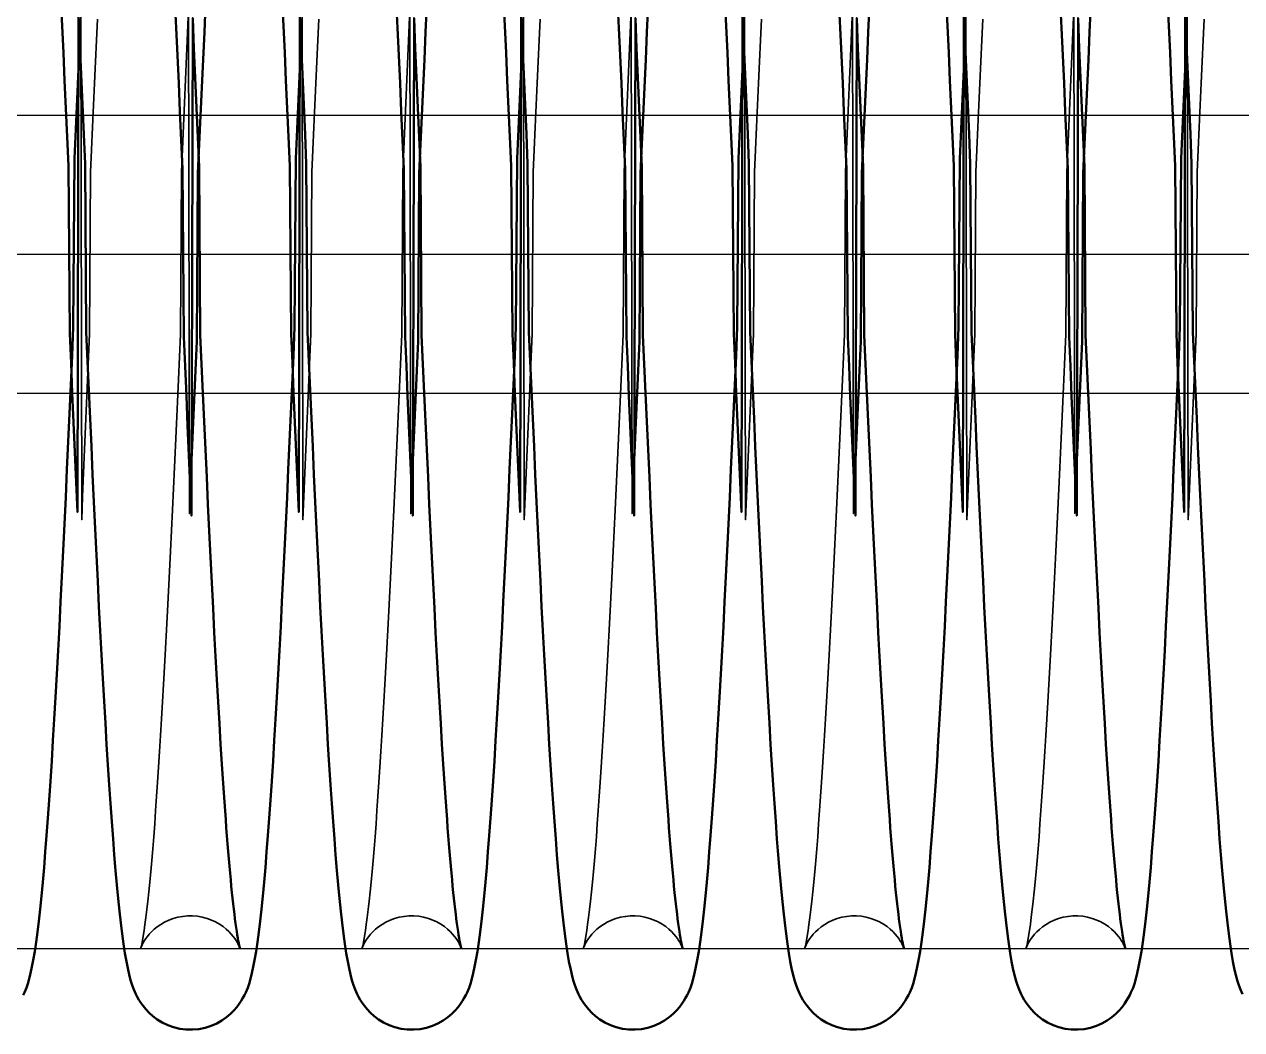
# Model space of a CAD drawing. Header units: millimetres. Extents: x 0 to 190005487, y 0 to 455456909.
# Drawn here: x 92589.44 to 92633.29, y 21488.31 to 21524.51 of the extents above; entities that cross this region are included whole.
import ezdxf

# ---------------------------------------------------------------- set-up
doc = ezdxf.new("R2010")
doc.units = ezdxf.units.MM
doc.header["$LTSCALE"] = 400
doc.header["$MEASUREMENT"] = 0
doc.linetypes.add('ACAD_ISO04W100', pattern=[30, 24, -3, 0, -3])
doc.linetypes.add('CEN', pattern=[35, 30, -2, 1, -2])
doc.layers.get('0').update_dxf_attribs({"linetype": 'CONTINUOUS'})
doc.layers.add('cen', color=1, linetype='ACAD_ISO04W100')
doc.layers.add('가려진 것(ISO)', color=7, linetype='CONTINUOUS', lineweight=35)
doc.layers.add('가시적인 것(ISO)', color=7, linetype='CONTINUOUS', lineweight=50)

# ---------------------------------------------------------------- blocks, each defined once
blk = doc.blocks.new('토션스프링 3')
at = {"layer": '가려진 것(ISO)', "flags": 128}
for points in [[(21461862.823, -50952889.177), (21461862.751, -50952890.697), (21461862.68, -50952892.235), (21461862.609, -50952893.791), (21461862.537, -50952895.368), (21461862.466, -50952896.964), (21461862.394, -50952898.577), (21461862.322, -50952900.205), (21461862.251, -50952911.846), (21461862.179, -50952913.499), (21461862.107, -50952915.16), (21461862.036, -50952916.829), (21461861.964, -50952918.503), (21461861.893, -50952920.18), (21461861.821, -50952921.859), (21461861.75, -50952923.543), (21461861.679, -50952925.233), (21461861.607, -50952888.925), (21461861.535, -50952890.618)], [(21461878.769, -50952889.177), (21461878.698, -50952890.697), (21461878.627, -50952892.234), (21461878.555, -50952893.791), (21461878.484, -50952895.368), (21461878.412, -50952896.964), (21461878.341, -50952898.577), (21461878.269, -50952900.205), (21461878.197, -50952911.846), (21461878.126, -50952913.499), (21461878.054, -50952915.16), (21461877.982, -50952916.829), (21461877.911, -50952918.502), (21461877.84, -50952920.18), (21461877.768, -50952921.859), (21461877.697, -50952923.543), (21461877.625, -50952925.233), (21461877.554, -50952888.925), (21461877.482, -50952890.618)], [(21461894.716, -50952889.177), (21461894.645, -50952890.697), (21461894.574, -50952892.234), (21461894.502, -50952893.791), (21461894.431, -50952895.368), (21461894.359, -50952896.964), (21461894.288, -50952898.577), (21461894.216, -50952900.205), (21461894.144, -50952911.846), (21461894.073, -50952913.499), (21461894.001, -50952915.16), (21461893.929, -50952916.829), (21461893.858, -50952918.502), (21461893.786, -50952920.179), (21461893.715, -50952921.859), (21461893.644, -50952923.543), (21461893.572, -50952925.233), (21461893.501, -50952888.925), (21461893.429, -50952890.618)], [(21461910.663, -50952889.177), (21461910.592, -50952890.697), (21461910.52, -50952892.234), (21461910.449, -50952893.791), (21461910.378, -50952895.368), (21461910.306, -50952896.964), (21461910.235, -50952898.577), (21461910.163, -50952900.205), (21461910.091, -50952911.846), (21461910.019, -50952913.499), (21461909.948, -50952915.16), (21461909.876, -50952916.829), (21461909.805, -50952918.502), (21461909.733, -50952920.179), (21461909.662, -50952921.858), (21461909.591, -50952923.543), (21461909.519, -50952925.233), (21461909.447, -50952888.925), (21461909.376, -50952890.618)], [(21461926.61, -50952889.177), (21461926.539, -50952890.697), (21461926.467, -50952892.234), (21461926.396, -50952893.791), (21461926.325, -50952895.368), (21461926.253, -50952896.964), (21461926.181, -50952898.577), (21461926.11, -50952900.205), (21461926.038, -50952911.847), (21461925.966, -50952913.499), (21461925.895, -50952915.16), (21461925.823, -50952916.829), (21461925.752, -50952918.502), (21461925.68, -50952920.179), (21461925.609, -50952921.858), (21461925.537, -50952923.543), (21461925.466, -50952925.233), (21461925.394, -50952888.925), (21461925.323, -50952890.618)], [(21461942.557, -50952889.177), (21461942.485, -50952890.697), (21461942.414, -50952892.234), (21461942.343, -50952893.79), (21461942.271, -50952895.368), (21461942.2, -50952896.964), (21461942.128, -50952898.577), (21461942.057, -50952900.205), (21461941.985, -50952911.847), (21461941.913, -50952913.499), (21461941.841, -50952915.16), (21461941.77, -50952916.828), (21461941.698, -50952918.502), (21461941.627, -50952920.179), (21461941.556, -50952921.858), (21461941.484, -50952923.543), (21461941.413, -50952925.233), (21461941.341, -50952888.925), (21461941.27, -50952890.618)], [(21461873.077, -50952956.08), (21461873.072, -50952956.062), (21461873.051, -50952956.006), (21461873.007, -50952955.903), (21461872.929, -50952955.744), (21461872.872, -50952955.64), (21461872.799, -50952955.52), (21461872.707, -50952955.383), (21461872.593, -50952955.231), (21461872.453, -50952955.064), (21461872.286, -50952954.888), (21461872.09, -50952954.707), (21461871.866, -50952954.528), (21461871.612, -50952954.356), (21461871.332, -50952954.197), (21461871.03, -50952954.057), (21461870.709, -50952953.939), (21461870.372, -50952953.85), (21461870.024, -50952953.789), (21461869.668, -50952953.758), (21461869.312, -50952953.76), (21461868.959, -50952953.793), (21461868.612, -50952953.858), (21461868.276, -50952953.951), (21461867.956, -50952954.069), (21461867.657, -50952954.212), (21461867.38, -50952954.372), (21461867.128, -50952954.546), (21461866.906, -50952954.725), (21461866.713, -50952954.905), (21461866.55, -50952955.081), (21461866.413, -50952955.245), (21461866.302, -50952955.396), (21461866.211, -50952955.531), (21461866.14, -50952955.651), (21461866.084, -50952955.752), (21461866.041, -50952955.838), (21461865.983, -50952955.965), (21461865.953, -50952956.042), (21461865.941, -50952956.076), (21461865.941, -50952956.075), (21461865.949, -50952956.044), (21461865.964, -50952955.986), (21461865.983, -50952955.904), (21461866.007, -50952955.8), (21461866.059, -50952955.537), (21461866.116, -50952955.208), (21461866.176, -50952954.819), (21461866.239, -50952954.37), (21461866.305, -50952953.864), (21461866.372, -50952953.304), (21461866.442, -50952952.691), (21461866.512, -50952952.029), (21461866.583, -50952951.32), (21461866.655, -50952950.565), (21461866.726, -50952949.769), (21461866.797, -50952948.932), (21461866.868, -50952948.053), (21461866.938, -50952947.131), (21461867.009, -50952946.167), (21461867.08, -50952945.162), (21461867.151, -50952944.117), (21461867.223, -50952943.035), (21461867.294, -50952941.915), (21461867.365, -50952940.761), (21461867.437, -50952939.573), (21461867.508, -50952938.353), (21461867.579, -50952937.102), (21461867.65, -50952935.821), (21461867.722, -50952934.507), (21461867.793, -50952933.161), (21461867.864, -50952931.784), (21461867.936, -50952930.38), (21461868.008, -50952928.948), (21461868.079, -50952927.491), (21461868.151, -50952926.011), (21461868.222, -50952924.51), (21461868.294, -50952922.988), (21461868.365, -50952921.449), (21461868.437, -50952919.893), (21461868.508, -50952918.32), (21461868.579, -50952916.728), (21461868.651, -50952915.118), (21461868.722, -50952913.492), (21461868.794, -50952911.853), (21461868.866, -50952900.201), (21461868.937, -50952898.54), (21461869.009, -50952896.871), (21461869.08, -50952895.196), (21461869.152, -50952893.516), (21461869.223, -50952891.835), (21461869.295, -50952890.154), (21461869.366, -50952888.469), (21461869.437, -50952924.781), (21461869.509, -50952923.091)], [(21461889.024, -50952956.08), (21461889.018, -50952956.062), (21461888.998, -50952956.006), (21461888.954, -50952955.903), (21461888.876, -50952955.744), (21461888.819, -50952955.64), (21461888.746, -50952955.52), (21461888.654, -50952955.383), (21461888.54, -50952955.231), (21461888.4, -50952955.064), (21461888.233, -50952954.888), (21461888.037, -50952954.707), (21461887.813, -50952954.528), (21461887.559, -50952954.356), (21461887.279, -50952954.197), (21461886.976, -50952954.057), (21461886.656, -50952953.939), (21461886.319, -50952953.85), (21461885.97, -50952953.789), (21461885.615, -50952953.758), (21461885.259, -50952953.76), (21461884.906, -50952953.793), (21461884.558, -50952953.858), (21461884.222, -50952953.951), (21461883.903, -50952954.069), (21461883.604, -50952954.212), (21461883.327, -50952954.373), (21461883.075, -50952954.546), (21461882.853, -50952954.725), (21461882.66, -50952954.905), (21461882.496, -50952955.081), (21461882.36, -50952955.245), (21461882.248, -50952955.396), (21461882.158, -50952955.531), (21461882.087, -50952955.651), (21461882.031, -50952955.753), (21461881.987, -50952955.838), (21461881.93, -50952955.965), (21461881.9, -50952956.042), (21461881.888, -50952956.076), (21461881.888, -50952956.075), (21461881.896, -50952956.044), (21461881.911, -50952955.986), (21461881.93, -50952955.904), (21461881.954, -50952955.8), (21461882.006, -50952955.536), (21461882.063, -50952955.208), (21461882.123, -50952954.818), (21461882.186, -50952954.369), (21461882.252, -50952953.864), (21461882.319, -50952953.303), (21461882.389, -50952952.691), (21461882.459, -50952952.029), (21461882.53, -50952951.32), (21461882.602, -50952950.566), (21461882.673, -50952949.769), (21461882.744, -50952948.932), (21461882.814, -50952948.053), (21461882.885, -50952947.131), (21461882.956, -50952946.167), (21461883.027, -50952945.162), (21461883.098, -50952944.118), (21461883.169, -50952943.035), (21461883.241, -50952941.916), (21461883.312, -50952940.761), (21461883.384, -50952939.573), (21461883.455, -50952938.353), (21461883.526, -50952937.102), (21461883.597, -50952935.821), (21461883.669, -50952934.507), (21461883.74, -50952933.161), (21461883.811, -50952931.785), (21461883.883, -50952930.38), (21461883.954, -50952928.948), (21461884.026, -50952927.492), (21461884.098, -50952926.011), (21461884.169, -50952924.51), (21461884.241, -50952922.988), (21461884.312, -50952921.449), (21461884.383, -50952919.893), (21461884.455, -50952918.32), (21461884.526, -50952916.728), (21461884.598, -50952915.118), (21461884.669, -50952913.492), (21461884.741, -50952911.853), (21461884.812, -50952900.201), (21461884.884, -50952898.54), (21461884.956, -50952896.871), (21461885.027, -50952895.196), (21461885.099, -50952893.516), (21461885.17, -50952891.835), (21461885.241, -50952890.154), (21461885.313, -50952888.469), (21461885.384, -50952924.781), (21461885.456, -50952923.091)], [(21461904.971, -50952956.08), (21461904.965, -50952956.062), (21461904.945, -50952956.006), (21461904.901, -50952955.903), (21461904.823, -50952955.744), (21461904.765, -50952955.64), (21461904.692, -50952955.52), (21461904.601, -50952955.383), (21461904.487, -50952955.231), (21461904.347, -50952955.064), (21461904.18, -50952954.888), (21461903.984, -50952954.707), (21461903.76, -50952954.528), (21461903.506, -50952954.356), (21461903.226, -50952954.197), (21461902.923, -50952954.057), (21461902.602, -50952953.939), (21461902.266, -50952953.85), (21461901.917, -50952953.789), (21461901.562, -50952953.758), (21461901.206, -50952953.76), (21461900.853, -50952953.793), (21461900.505, -50952953.858), (21461900.169, -50952953.951), (21461899.85, -50952954.069), (21461899.55, -50952954.212), (21461899.273, -50952954.373), (21461899.022, -50952954.546), (21461898.799, -50952954.725), (21461898.607, -50952954.906), (21461898.443, -50952955.081), (21461898.307, -50952955.245), (21461898.195, -50952955.396), (21461898.105, -50952955.531), (21461898.033, -50952955.651), (21461897.978, -50952955.753), (21461897.934, -50952955.838), (21461897.876, -50952955.965), (21461897.847, -50952956.042), (21461897.835, -50952956.076), (21461897.835, -50952956.075), (21461897.843, -50952956.044), (21461897.857, -50952955.987), (21461897.877, -50952955.904), (21461897.9, -50952955.8), (21461897.953, -50952955.536), (21461898.01, -50952955.208), (21461898.07, -50952954.818), (21461898.133, -50952954.369), (21461898.199, -50952953.863), (21461898.266, -50952953.303), (21461898.336, -50952952.691), (21461898.406, -50952952.029), (21461898.477, -50952951.32), (21461898.549, -50952950.566), (21461898.62, -50952949.769), (21461898.691, -50952948.932), (21461898.761, -50952948.053), (21461898.832, -50952947.132), (21461898.903, -50952946.168), (21461898.974, -50952945.162), (21461899.045, -50952944.118), (21461899.116, -50952943.035), (21461899.188, -50952941.916), (21461899.259, -50952940.762), (21461899.33, -50952939.573), (21461899.402, -50952938.353), (21461899.473, -50952937.101), (21461899.544, -50952935.82), (21461899.615, -50952934.507), (21461899.687, -50952933.161), (21461899.758, -50952931.785), (21461899.83, -50952930.38), (21461899.901, -50952928.949), (21461899.973, -50952927.492), (21461900.045, -50952926.012), (21461900.116, -50952924.51), (21461900.188, -50952922.988), (21461900.259, -50952921.449), (21461900.33, -50952919.893), (21461900.402, -50952918.32), (21461900.473, -50952916.728), (21461900.544, -50952915.118), (21461900.616, -50952913.493), (21461900.688, -50952911.853), (21461900.759, -50952900.202), (21461900.831, -50952898.54), (21461900.902, -50952896.871), (21461900.974, -50952895.196), (21461901.046, -50952893.516), (21461901.117, -50952891.835), (21461901.188, -50952890.153), (21461901.259, -50952888.469), (21461901.331, -50952924.781), (21461901.402, -50952923.091)], [(21461920.918, -50952956.08), (21461920.912, -50952956.062), (21461920.892, -50952956.006), (21461920.848, -50952955.903), (21461920.769, -50952955.744), (21461920.712, -50952955.64), (21461920.639, -50952955.52), (21461920.547, -50952955.383), (21461920.434, -50952955.231), (21461920.294, -50952955.064), (21461920.126, -50952954.888), (21461919.931, -50952954.707), (21461919.706, -50952954.528), (21461919.453, -50952954.356), (21461919.172, -50952954.197), (21461918.87, -50952954.057), (21461918.549, -50952953.939), (21461918.212, -50952953.85), (21461917.864, -50952953.789), (21461917.509, -50952953.758), (21461917.153, -50952953.76), (21461916.799, -50952953.793), (21461916.452, -50952953.858), (21461916.116, -50952953.951), (21461915.796, -50952954.069), (21461915.497, -50952954.212), (21461915.22, -50952954.373), (21461914.969, -50952954.546), (21461914.746, -50952954.726), (21461914.554, -50952954.906), (21461914.39, -50952955.081), (21461914.254, -50952955.245), (21461914.142, -50952955.396), (21461914.052, -50952955.531), (21461913.98, -50952955.651), (21461913.924, -50952955.753), (21461913.881, -50952955.838), (21461913.823, -50952955.965), (21461913.794, -50952956.042), (21461913.782, -50952956.076), (21461913.782, -50952956.075), (21461913.79, -50952956.044), (21461913.804, -50952955.987), (21461913.824, -50952955.905), (21461913.847, -50952955.801), (21461913.9, -50952955.536), (21461913.957, -50952955.207), (21461914.017, -50952954.817), (21461914.081, -50952954.368), (21461914.146, -50952953.863), (21461914.213, -50952953.303), (21461914.283, -50952952.691), (21461914.353, -50952952.029), (21461914.424, -50952951.32), (21461914.495, -50952950.566), (21461914.567, -50952949.769), (21461914.638, -50952948.931), (21461914.708, -50952948.053), (21461914.779, -50952947.132), (21461914.85, -50952946.168), (21461914.921, -50952945.163), (21461914.992, -50952944.118), (21461915.063, -50952943.036), (21461915.135, -50952941.917), (21461915.206, -50952940.762), (21461915.277, -50952939.574), (21461915.349, -50952938.353), (21461915.42, -50952937.101), (21461915.491, -50952935.82), (21461915.562, -50952934.507), (21461915.634, -50952933.161), (21461915.705, -50952931.785), (21461915.777, -50952930.381), (21461915.848, -50952928.949), (21461915.92, -50952927.492), (21461915.991, -50952926.012), (21461916.063, -50952924.51), (21461916.134, -50952922.988), (21461916.206, -50952921.448), (21461916.277, -50952919.892), (21461916.348, -50952918.32), (21461916.42, -50952916.728), (21461916.491, -50952915.118), (21461916.563, -50952913.493), (21461916.634, -50952911.853), (21461916.706, -50952900.202), (21461916.778, -50952898.541), (21461916.849, -50952896.871), (21461916.921, -50952895.196), (21461916.992, -50952893.516), (21461917.064, -50952891.834), (21461917.135, -50952890.152), (21461917.206, -50952888.468), (21461917.278, -50952924.78), (21461917.349, -50952923.091)], [(21461936.865, -50952956.08), (21461936.859, -50952956.062), (21461936.838, -50952956.006), (21461936.795, -50952955.903), (21461936.716, -50952955.744), (21461936.659, -50952955.64), (21461936.586, -50952955.52), (21461936.494, -50952955.383), (21461936.38, -50952955.231), (21461936.24, -50952955.064), (21461936.073, -50952954.887), (21461935.877, -50952954.707), (21461935.653, -50952954.528), (21461935.399, -50952954.356), (21461935.119, -50952954.197), (21461934.816, -50952954.056), (21461934.495, -50952953.939), (21461934.159, -50952953.85), (21461933.81, -50952953.789), (21461933.455, -50952953.758), (21461933.099, -50952953.76), (21461932.746, -50952953.793), (21461932.398, -50952953.858), (21461932.062, -50952953.951), (21461931.743, -50952954.07), (21461931.443, -50952954.212), (21461931.166, -50952954.373), (21461930.915, -50952954.546), (21461930.692, -50952954.726), (21461930.5, -50952954.906), (21461930.336, -50952955.081), (21461930.2, -50952955.246), (21461930.088, -50952955.397), (21461929.997, -50952955.53), (21461929.925, -50952955.648), (21461929.868, -50952955.75), (21461929.825, -50952955.837), (21461929.77, -50952955.967), (21461929.74, -50952956.043), (21461929.728, -50952956.076), (21461929.729, -50952956.074), (21461929.738, -50952956.042), (21461929.752, -50952955.985), (21461929.771, -50952955.904), (21461929.792, -50952955.803), (21461929.844, -50952955.54), (21461929.903, -50952955.206), (21461929.967, -50952954.809), (21461930.032, -50952954.358), (21461930.098, -50952953.854), (21461930.165, -50952953.297), (21461930.233, -50952952.688), (21461930.302, -50952952.03), (21461930.371, -50952951.325), (21461930.442, -50952950.572), (21461930.512, -50952949.775), (21461930.583, -50952948.935), (21461930.655, -50952948.053), (21461930.726, -50952947.131), (21461930.796, -50952946.171), (21461930.867, -50952945.171), (21461930.938, -50952944.13), (21461931.009, -50952943.049), (21461931.081, -50952941.93), (21461931.152, -50952940.775), (21461931.223, -50952939.584), (21461931.295, -50952938.361), (21461931.366, -50952937.105), (21461931.438, -50952935.818), (21461931.509, -50952934.503), (21461931.581, -50952933.16), (21461931.652, -50952931.791), (21461931.723, -50952930.391), (21461931.794, -50952928.963), (21461931.866, -50952927.508), (21461931.937, -50952926.028), (21461932.009, -50952924.525), (21461932.081, -50952923), (21461932.152, -50952921.456), (21461932.224, -50952919.893), (21461932.295, -50952918.315), (21461932.367, -50952916.723), (21461932.438, -50952915.118), (21461932.509, -50952913.499), (21461932.581, -50952911.865), (21461932.652, -50952900.217), (21461932.724, -50952898.557), (21461932.795, -50952896.888), (21461932.867, -50952895.21), (21461932.939, -50952893.527), (21461933.01, -50952891.839), (21461933.082, -50952890.15), (21461933.153, -50952888.461), (21461933.225, -50952924.774), (21461933.296, -50952923.091)]]:
    blk.add_lwpolyline(points, dxfattribs=at)
at = {"layer": '가시적인 것(ISO)', "flags": 128}
for points in [[(21461868.395, -50952887.873), (21461868.487, -50952889.813), (21461868.579, -50952891.788), (21461868.671, -50952893.794), (21461868.762, -50952895.827), (21461868.854, -50952897.882), (21461868.945, -50952899.957), (21461869.037, -50952912.049), (21461869.128, -50952914.161), (21461869.22, -50952916.293), (21461869.311, -50952918.44), (21461869.403, -50952920.598), (21461869.495, -50952922.763), (21461869.587, -50952924.93), (21461869.678, -50952889.096), (21461869.77, -50952891.255), (21461869.861, -50952893.406), (21461869.952, -50952895.552), (21461870.044, -50952897.692), (21461870.136, -50952899.822), (21461870.227, -50952911.938), (21461870.319, -50952914.035), (21461870.411, -50952916.111), (21461870.502, -50952918.159), (21461870.594, -50952920.177), (21461870.685, -50952922.161), (21461870.776, -50952924.116), (21461870.868, -50952926.04), (21461870.96, -50952927.929), (21461871.051, -50952929.78), (21461871.143, -50952931.589), (21461871.235, -50952933.353), (21461871.326, -50952935.068), (21461871.417, -50952936.73), (21461871.463, -50952937.54), (21461871.508, -50952938.337), (21461871.6, -50952939.893), (21461871.691, -50952941.395), (21461871.782, -50952942.841), (21461871.873, -50952944.228), (21461871.965, -50952945.552), (21461872.01, -50952946.191), (21461872.056, -50952946.812), (21461872.101, -50952947.416), (21461872.146, -50952948.003), (21461872.191, -50952948.572), (21461872.236, -50952949.123), (21461872.281, -50952949.657), (21461872.326, -50952950.174), (21461872.371, -50952950.673), (21461872.416, -50952951.155), (21461872.461, -50952951.617), (21461872.505, -50952952.061), (21461872.55, -50952952.485), (21461872.594, -50952952.89), (21461872.637, -50952953.274), (21461872.68, -50952953.638), (21461872.723, -50952953.98), (21461872.765, -50952954.301), (21461872.807, -50952954.6), (21461872.848, -50952954.877), (21461872.888, -50952955.131), (21461872.927, -50952955.36), (21461872.963, -50952955.561), (21461872.997, -50952955.733), (21461873.027, -50952955.875), (21461873.052, -50952955.984), (21461873.07, -50952956.054), (21461873.077, -50952956.08)], [(21461869.509, -50952923.091), (21461869.6, -50952920.927), (21461869.692, -50952918.768), (21461869.784, -50952916.617), (21461869.876, -50952914.48), (21461869.967, -50952912.36), (21461870.059, -50952900.261), (21461870.15, -50952898.187), (21461870.241, -50952896.132), (21461870.333, -50952894.098), (21461870.425, -50952892.09), (21461870.517, -50952890.11), (21461870.608, -50952888.163)], [(21461884.342, -50952887.873), (21461884.434, -50952889.813), (21461884.526, -50952891.788), (21461884.617, -50952893.794), (21461884.709, -50952895.826), (21461884.801, -50952897.882), (21461884.892, -50952899.957), (21461884.983, -50952912.049), (21461885.075, -50952914.161), (21461885.166, -50952916.293), (21461885.258, -50952918.44), (21461885.35, -50952920.598), (21461885.442, -50952922.763), (21461885.533, -50952924.93), (21461885.625, -50952889.095), (21461885.716, -50952891.255), (21461885.808, -50952893.406), (21461885.899, -50952895.552), (21461885.991, -50952897.692), (21461886.082, -50952899.822), (21461886.174, -50952911.938), (21461886.266, -50952914.035), (21461886.358, -50952916.11), (21461886.449, -50952918.159), (21461886.541, -50952920.177), (21461886.632, -50952922.161), (21461886.723, -50952924.116), (21461886.815, -50952926.04), (21461886.906, -50952927.929), (21461886.998, -50952929.78), (21461887.09, -50952931.589), (21461887.181, -50952933.353), (21461887.273, -50952935.068), (21461887.364, -50952936.73), (21461887.41, -50952937.54), (21461887.455, -50952938.337), (21461887.546, -50952939.893), (21461887.638, -50952941.395), (21461887.729, -50952942.841), (21461887.82, -50952944.228), (21461887.911, -50952945.552), (21461887.957, -50952946.19), (21461888.002, -50952946.812), (21461888.048, -50952947.416), (21461888.093, -50952948.003), (21461888.138, -50952948.572), (21461888.183, -50952949.123), (21461888.228, -50952949.657), (21461888.273, -50952950.174), (21461888.318, -50952950.673), (21461888.363, -50952951.155), (21461888.408, -50952951.617), (21461888.452, -50952952.061), (21461888.496, -50952952.485), (21461888.54, -50952952.89), (21461888.584, -50952953.274), (21461888.627, -50952953.638), (21461888.67, -50952953.98), (21461888.712, -50952954.301), (21461888.754, -50952954.6), (21461888.795, -50952954.877), (21461888.835, -50952955.131), (21461888.874, -50952955.36), (21461888.91, -50952955.561), (21461888.944, -50952955.733), (21461888.973, -50952955.875), (21461888.999, -50952955.984), (21461889.017, -50952956.054), (21461889.024, -50952956.08)], [(21461885.456, -50952923.091), (21461885.547, -50952920.927), (21461885.639, -50952918.768), (21461885.731, -50952916.617), (21461885.823, -50952914.48), (21461885.914, -50952912.36), (21461886.006, -50952900.261), (21461886.097, -50952898.186), (21461886.188, -50952896.132), (21461886.28, -50952894.098), (21461886.372, -50952892.09), (21461886.463, -50952890.11), (21461886.555, -50952888.163)], [(21461900.289, -50952887.873), (21461900.381, -50952889.813), (21461900.472, -50952891.788), (21461900.564, -50952893.794), (21461900.656, -50952895.826), (21461900.748, -50952897.882), (21461900.839, -50952899.957), (21461900.93, -50952912.049), (21461901.022, -50952914.161), (21461901.113, -50952916.293), (21461901.205, -50952918.44), (21461901.297, -50952920.598), (21461901.389, -50952922.763), (21461901.48, -50952924.93), (21461901.572, -50952889.095), (21461901.663, -50952891.255), (21461901.755, -50952893.406), (21461901.846, -50952895.552), (21461901.937, -50952897.692), (21461902.029, -50952899.822), (21461902.121, -50952911.938), (21461902.213, -50952914.035), (21461902.304, -50952916.11), (21461902.396, -50952918.159), (21461902.487, -50952920.177), (21461902.579, -50952922.161), (21461902.67, -50952924.116), (21461902.762, -50952926.04), (21461902.853, -50952927.929), (21461902.945, -50952929.78), (21461903.037, -50952931.589), (21461903.128, -50952933.353), (21461903.22, -50952935.068), (21461903.311, -50952936.73), (21461903.357, -50952937.54), (21461903.402, -50952938.337), (21461903.493, -50952939.893), (21461903.585, -50952941.395), (21461903.676, -50952942.841), (21461903.767, -50952944.228), (21461903.858, -50952945.552), (21461903.904, -50952946.19), (21461903.949, -50952946.812), (21461903.994, -50952947.416), (21461904.04, -50952948.003), (21461904.085, -50952948.572), (21461904.13, -50952949.123), (21461904.175, -50952949.657), (21461904.22, -50952950.174), (21461904.265, -50952950.673), (21461904.31, -50952951.155), (21461904.354, -50952951.617), (21461904.399, -50952952.061), (21461904.443, -50952952.485), (21461904.487, -50952952.89), (21461904.531, -50952953.274), (21461904.574, -50952953.638), (21461904.617, -50952953.98), (21461904.659, -50952954.301), (21461904.701, -50952954.6), (21461904.742, -50952954.877), (21461904.782, -50952955.131), (21461904.821, -50952955.36), (21461904.857, -50952955.561), (21461904.891, -50952955.733), (21461904.92, -50952955.875), (21461904.946, -50952955.984), (21461904.964, -50952956.054), (21461904.971, -50952956.08)], [(21461901.402, -50952923.091), (21461901.494, -50952920.927), (21461901.586, -50952918.768), (21461901.678, -50952916.618), (21461901.769, -50952914.48), (21461901.861, -50952912.36), (21461901.953, -50952900.26), (21461902.044, -50952898.186), (21461902.135, -50952896.131), (21461902.227, -50952894.098), (21461902.319, -50952892.09), (21461902.41, -50952890.111), (21461902.502, -50952888.164)], [(21461916.236, -50952887.872), (21461916.328, -50952889.813), (21461916.419, -50952891.788), (21461916.511, -50952893.793), (21461916.603, -50952895.826), (21461916.694, -50952897.882), (21461916.786, -50952899.957), (21461916.877, -50952912.049), (21461916.969, -50952914.161), (21461917.06, -50952916.293), (21461917.152, -50952918.44), (21461917.244, -50952920.598), (21461917.335, -50952922.762), (21461917.427, -50952924.93), (21461917.519, -50952889.095), (21461917.61, -50952891.255), (21461917.701, -50952893.406), (21461917.793, -50952895.552), (21461917.884, -50952897.692), (21461917.976, -50952899.822), (21461918.068, -50952911.937), (21461918.16, -50952914.035), (21461918.251, -50952916.11), (21461918.343, -50952918.159), (21461918.434, -50952920.177), (21461918.526, -50952922.162), (21461918.617, -50952924.116), (21461918.708, -50952926.04), (21461918.8, -50952927.929), (21461918.892, -50952929.78), (21461918.983, -50952931.589), (21461919.075, -50952933.353), (21461919.167, -50952935.068), (21461919.258, -50952936.73), (21461919.303, -50952937.54), (21461919.349, -50952938.337), (21461919.44, -50952939.893), (21461919.531, -50952941.395), (21461919.623, -50952942.841), (21461919.714, -50952944.228), (21461919.805, -50952945.552), (21461919.851, -50952946.19), (21461919.896, -50952946.812), (21461919.941, -50952947.416), (21461919.987, -50952948.003), (21461920.032, -50952948.572), (21461920.077, -50952949.124), (21461920.122, -50952949.657), (21461920.167, -50952950.174), (21461920.212, -50952950.673), (21461920.257, -50952951.155), (21461920.301, -50952951.617), (21461920.346, -50952952.061), (21461920.39, -50952952.485), (21461920.434, -50952952.89), (21461920.478, -50952953.274), (21461920.521, -50952953.638), (21461920.564, -50952953.98), (21461920.606, -50952954.301), (21461920.647, -50952954.6), (21461920.689, -50952954.877), (21461920.729, -50952955.131), (21461920.768, -50952955.36), (21461920.804, -50952955.561), (21461920.837, -50952955.733), (21461920.867, -50952955.875), (21461920.893, -50952955.984), (21461920.911, -50952956.054), (21461920.918, -50952956.08)], [(21461917.349, -50952923.091), (21461917.441, -50952920.927), (21461917.533, -50952918.768), (21461917.625, -50952916.618), (21461917.716, -50952914.48), (21461917.808, -50952912.359), (21461917.899, -50952900.26), (21461917.991, -50952898.185), (21461918.082, -50952896.131), (21461918.174, -50952894.098), (21461918.265, -50952892.09), (21461918.357, -50952890.111), (21461918.449, -50952888.164)], [(21461932.183, -50952887.872), (21461932.274, -50952889.812), (21461932.366, -50952891.787), (21461932.458, -50952893.793), (21461932.55, -50952895.826), (21461932.641, -50952897.882), (21461932.733, -50952899.957), (21461932.824, -50952912.049), (21461932.915, -50952914.161), (21461933.007, -50952916.293), (21461933.099, -50952918.439), (21461933.19, -50952920.597), (21461933.282, -50952922.762), (21461933.374, -50952924.929), (21461933.466, -50952889.095), (21461933.557, -50952891.255), (21461933.648, -50952893.406), (21461933.74, -50952895.552), (21461933.831, -50952897.691), (21461933.923, -50952899.821), (21461934.015, -50952911.937), (21461934.106, -50952914.035), (21461934.198, -50952916.11), (21461934.29, -50952918.159), (21461934.381, -50952920.177), (21461934.472, -50952922.162), (21461934.564, -50952924.116), (21461934.655, -50952926.039), (21461934.747, -50952927.928), (21461934.839, -50952929.779), (21461934.93, -50952931.589), (21461935.022, -50952933.353), (21461935.113, -50952935.068), (21461935.205, -50952936.73), (21461935.25, -50952937.541), (21461935.296, -50952938.337), (21461935.387, -50952939.893), (21461935.478, -50952941.395), (21461935.57, -50952942.841), (21461935.661, -50952944.227), (21461935.752, -50952945.552), (21461935.797, -50952946.19), (21461935.843, -50952946.812), (21461935.888, -50952947.416), (21461935.933, -50952948.003), (21461935.979, -50952948.572), (21461936.024, -50952949.124), (21461936.069, -50952949.658), (21461936.114, -50952950.174), (21461936.159, -50952950.673), (21461936.203, -50952951.155), (21461936.248, -50952951.617), (21461936.293, -50952952.061), (21461936.337, -50952952.485), (21461936.381, -50952952.89), (21461936.425, -50952953.274), (21461936.468, -50952953.638), (21461936.51, -50952953.98), (21461936.553, -50952954.301), (21461936.594, -50952954.6), (21461936.636, -50952954.877), (21461936.676, -50952955.131), (21461936.714, -50952955.36), (21461936.751, -50952955.561), (21461936.784, -50952955.734), (21461936.814, -50952955.875), (21461936.839, -50952955.984), (21461936.858, -50952956.054), (21461936.865, -50952956.08)], [(21461933.296, -50952923.091), (21461933.387, -50952920.936), (21461933.479, -50952918.782), (21461933.571, -50952916.634), (21461933.662, -50952914.497), (21461933.754, -50952912.373), (21461933.846, -50952900.267), (21461933.938, -50952898.183), (21461934.029, -50952896.125), (21461934.12, -50952894.098), (21461934.212, -50952892.098), (21461934.303, -50952890.124), (21461934.395, -50952888.181)], [(21461861.535, -50952890.618), (21461861.444, -50952892.783), (21461861.352, -50952894.942), (21461861.26, -50952897.09), (21461861.169, -50952899.224), (21461861.077, -50952911.339), (21461860.986, -50952913.433), (21461860.895, -50952915.51), (21461860.803, -50952917.568), (21461860.711, -50952919.604), (21461860.62, -50952921.613), (21461860.528, -50952923.592), (21461860.436, -50952925.538), (21461860.344, -50952927.446), (21461860.253, -50952929.312), (21461860.162, -50952931.134), (21461860.07, -50952932.915), (21461859.979, -50952934.654), (21461859.887, -50952936.349), (21461859.795, -50952937.996), (21461859.703, -50952939.593), (21461859.611, -50952941.136), (21461859.519, -50952942.623), (21461859.427, -50952944.051), (21461859.336, -50952945.416), (21461859.244, -50952946.722), (21461859.152, -50952947.967), (21461859.059, -50952949.152), (21461858.967, -50952950.275), (21461858.874, -50952951.336), (21461858.78, -50952952.332), (21461858.685, -50952953.263), (21461858.59, -50952954.128), (21461858.493, -50952954.927), (21461858.397, -50952955.658), (21461858.298, -50952956.33), (21461858.192, -50952956.953), (21461858.075, -50952957.537), (21461857.946, -50952958.092), (21461857.802, -50952958.647), (21461857.698, -50952958.949), (21461857.552, -50952959.282), (21461857.46, -50952959.464)], [(21461877.482, -50952890.618), (21461877.39, -50952892.783), (21461877.299, -50952894.942), (21461877.207, -50952897.09), (21461877.115, -50952899.224), (21461877.024, -50952911.339), (21461876.933, -50952913.433), (21461876.841, -50952915.51), (21461876.75, -50952917.568), (21461876.658, -50952919.604), (21461876.566, -50952921.613), (21461876.475, -50952923.593), (21461876.383, -50952925.538), (21461876.291, -50952927.446), (21461876.2, -50952929.312), (21461876.108, -50952931.134), (21461876.017, -50952932.915), (21461875.925, -50952934.654), (21461875.834, -50952936.349), (21461875.742, -50952937.996), (21461875.65, -50952939.593), (21461875.558, -50952941.136), (21461875.466, -50952942.623), (21461875.374, -50952944.051), (21461875.282, -50952945.416), (21461875.191, -50952946.722), (21461875.099, -50952947.967), (21461875.006, -50952949.152), (21461874.914, -50952950.275), (21461874.82, -50952951.336), (21461874.726, -50952952.332), (21461874.632, -50952953.263), (21461874.537, -50952954.129), (21461874.44, -50952954.927), (21461874.344, -50952955.658), (21461874.244, -50952956.33), (21461874.138, -50952956.953), (21461874.022, -50952957.537), (21461873.893, -50952958.092), (21461873.749, -50952958.647), (21461873.644, -50952958.949), (21461873.499, -50952959.282), (21461873.406, -50952959.464), (21461873.299, -50952959.657), (21461873.174, -50952959.863), (21461873.029, -50952960.085), (21461872.854, -50952960.32), (21461872.644, -50952960.565), (21461872.396, -50952960.815), (21461872.106, -50952961.061), (21461871.775, -50952961.294), (21461871.405, -50952961.503), (21461871.001, -50952961.681), (21461870.572, -50952961.818), (21461870.123, -50952961.909), (21461869.662, -50952961.951), (21461869.199, -50952961.943), (21461868.743, -50952961.884), (21461868.299, -50952961.776), (21461867.877, -50952961.625), (21461867.485, -50952961.437), (21461867.128, -50952961.218), (21461866.81, -50952960.979), (21461866.532, -50952960.73), (21461866.298, -50952960.481), (21461866.1, -50952960.239), (21461865.936, -50952960.008), (21461865.8, -50952959.791), (21461865.686, -50952959.59), (21461865.591, -50952959.402), (21461865.441, -50952959.061), (21461865.324, -50952958.751), (21461865.23, -50952958.463), (21461865.151, -50952958.186), (21461865.017, -50952957.634), (21461864.897, -50952957.052), (21461864.788, -50952956.432), (21461864.686, -50952955.765), (21461864.59, -50952955.046), (21461864.496, -50952954.266), (21461864.402, -50952953.419), (21461864.308, -50952952.504), (21461864.214, -50952951.524), (21461864.121, -50952950.479), (21461864.029, -50952949.37), (21461863.937, -50952948.199), (21461863.845, -50952946.966), (21461863.753, -50952945.67), (21461863.661, -50952944.309), (21461863.568, -50952942.888), (21461863.476, -50952941.409), (21461863.384, -50952939.874), (21461863.292, -50952938.287), (21461863.2, -50952936.65), (21461863.109, -50952934.965), (21461863.017, -50952933.237), (21461862.926, -50952931.466), (21461862.834, -50952929.648), (21461862.743, -50952927.785), (21461862.651, -50952925.882), (21461862.559, -50952923.942), (21461862.467, -50952921.968), (21461862.376, -50952919.965), (21461862.284, -50952917.936), (21461862.193, -50952915.885), (21461862.101, -50952913.815), (21461862.01, -50952911.721), (21461861.919, -50952899.606), (21461861.827, -50952897.472), (21461861.735, -50952895.324), (21461861.643, -50952893.167), (21461861.552, -50952891.004), (21461861.46, -50952888.84), (21461861.369, -50952924.678), (21461861.277, -50952922.523), (21461861.186, -50952920.371), (21461861.095, -50952918.221), (21461861.003, -50952916.079), (21461860.911, -50952913.947), (21461860.819, -50952911.831), (21461860.728, -50952899.734), (21461860.636, -50952897.661), (21461860.545, -50952895.615), (21461860.453, -50952893.6), (21461860.362, -50952891.614), (21461860.271, -50952889.656), (21461860.179, -50952887.729)], [(21461893.429, -50952890.618), (21461893.337, -50952892.783), (21461893.245, -50952894.942), (21461893.154, -50952897.09), (21461893.062, -50952899.224), (21461892.971, -50952911.339), (21461892.88, -50952913.433), (21461892.788, -50952915.51), (21461892.697, -50952917.568), (21461892.605, -50952919.604), (21461892.513, -50952921.613), (21461892.421, -50952923.593), (21461892.33, -50952925.538), (21461892.238, -50952927.446), (21461892.147, -50952929.312), (21461892.055, -50952931.134), (21461891.964, -50952932.915), (21461891.872, -50952934.654), (21461891.78, -50952936.349), (21461891.689, -50952937.996), (21461891.597, -50952939.593), (21461891.505, -50952941.136), (21461891.413, -50952942.623), (21461891.321, -50952944.051), (21461891.229, -50952945.416), (21461891.137, -50952946.722), (21461891.045, -50952947.967), (21461890.953, -50952949.152), (21461890.86, -50952950.276), (21461890.767, -50952951.336), (21461890.673, -50952952.332), (21461890.579, -50952953.263), (21461890.483, -50952954.129), (21461890.387, -50952954.927), (21461890.291, -50952955.658), (21461890.191, -50952956.33), (21461890.085, -50952956.953), (21461889.969, -50952957.537), (21461889.84, -50952958.092), (21461889.696, -50952958.646), (21461889.59, -50952958.949), (21461889.445, -50952959.282), (21461889.353, -50952959.463), (21461889.245, -50952959.657), (21461889.121, -50952959.863), (21461888.976, -50952960.085), (21461888.801, -50952960.32), (21461888.591, -50952960.565), (21461888.343, -50952960.815), (21461888.053, -50952961.061), (21461887.722, -50952961.293), (21461887.352, -50952961.503), (21461886.948, -50952961.681), (21461886.519, -50952961.818), (21461886.07, -50952961.909), (21461885.609, -50952961.951), (21461885.146, -50952961.943), (21461884.69, -50952961.884), (21461884.246, -50952961.776), (21461883.824, -50952961.625), (21461883.432, -50952961.437), (21461883.075, -50952961.218), (21461882.757, -50952960.979), (21461882.479, -50952960.73), (21461882.245, -50952960.482), (21461882.047, -50952960.239), (21461881.883, -50952960.008), (21461881.747, -50952959.791), (21461881.633, -50952959.59), (21461881.538, -50952959.402), (21461881.388, -50952959.061), (21461881.271, -50952958.751), (21461881.176, -50952958.463), (21461881.098, -50952958.186), (21461880.964, -50952957.634), (21461880.844, -50952957.052), (21461880.734, -50952956.432), (21461880.633, -50952955.766), (21461880.537, -50952955.046), (21461880.443, -50952954.266), (21461880.349, -50952953.419), (21461880.255, -50952952.504), (21461880.161, -50952951.524), (21461880.068, -50952950.479), (21461879.976, -50952949.37), (21461879.883, -50952948.199), (21461879.791, -50952946.966), (21461879.699, -50952945.67), (21461879.607, -50952944.309), (21461879.515, -50952942.888), (21461879.423, -50952941.409), (21461879.331, -50952939.874), (21461879.239, -50952938.287), (21461879.147, -50952936.649), (21461879.055, -50952934.965), (21461878.964, -50952933.237), (21461878.873, -50952931.466), (21461878.781, -50952929.648), (21461878.69, -50952927.785), (21461878.598, -50952925.882), (21461878.506, -50952923.941), (21461878.414, -50952921.968), (21461878.323, -50952919.965), (21461878.231, -50952917.936), (21461878.14, -50952915.885), (21461878.048, -50952913.815), (21461877.957, -50952911.721), (21461877.865, -50952899.605), (21461877.774, -50952897.472), (21461877.682, -50952895.324), (21461877.59, -50952893.167), (21461877.498, -50952891.004), (21461877.407, -50952888.84), (21461877.315, -50952924.678), (21461877.224, -50952922.523), (21461877.133, -50952920.371), (21461877.041, -50952918.221), (21461876.95, -50952916.078), (21461876.858, -50952913.947), (21461876.766, -50952911.831), (21461876.674, -50952899.734), (21461876.583, -50952897.66), (21461876.491, -50952895.614), (21461876.4, -50952893.6), (21461876.309, -50952891.614), (21461876.217, -50952889.655), (21461876.126, -50952887.729)], [(21461909.376, -50952890.618), (21461909.284, -50952892.783), (21461909.192, -50952894.942), (21461909.101, -50952897.09), (21461909.009, -50952899.224), (21461908.918, -50952911.339), (21461908.826, -50952913.433), (21461908.735, -50952915.51), (21461908.643, -50952917.568), (21461908.552, -50952919.604), (21461908.46, -50952921.613), (21461908.368, -50952923.593), (21461908.277, -50952925.538), (21461908.185, -50952927.446), (21461908.093, -50952929.312), (21461908.002, -50952931.134), (21461907.911, -50952932.915), (21461907.819, -50952934.654), (21461907.727, -50952936.349), (21461907.635, -50952937.996), (21461907.543, -50952939.593), (21461907.452, -50952941.137), (21461907.36, -50952942.623), (21461907.268, -50952944.051), (21461907.176, -50952945.416), (21461907.084, -50952946.722), (21461906.992, -50952947.967), (21461906.9, -50952949.152), (21461906.807, -50952950.276), (21461906.714, -50952951.336), (21461906.62, -50952952.332), (21461906.526, -50952953.264), (21461906.43, -50952954.129), (21461906.334, -50952954.927), (21461906.237, -50952955.658), (21461906.138, -50952956.33), (21461906.032, -50952956.954), (21461905.915, -50952957.537), (21461905.787, -50952958.091), (21461905.642, -50952958.646), (21461905.537, -50952958.948), (21461905.391, -50952959.282), (21461905.299, -50952959.463), (21461905.192, -50952959.657), (21461905.068, -50952959.863), (21461904.923, -50952960.084), (21461904.748, -50952960.32), (21461904.539, -50952960.565), (21461904.29, -50952960.815), (21461904, -50952961.061), (21461903.669, -50952961.293), (21461903.299, -50952961.503), (21461902.895, -50952961.68), (21461902.466, -50952961.818), (21461902.017, -50952961.909), (21461901.556, -50952961.951), (21461901.093, -50952961.943), (21461900.637, -50952961.884), (21461900.193, -50952961.776), (21461899.771, -50952961.625), (21461899.379, -50952961.437), (21461899.022, -50952961.218), (21461898.704, -50952960.979), (21461898.426, -50952960.73), (21461898.192, -50952960.482), (21461897.994, -50952960.239), (21461897.83, -50952960.008), (21461897.694, -50952959.791), (21461897.58, -50952959.59), (21461897.485, -50952959.402), (21461897.335, -50952959.061), (21461897.218, -50952958.752), (21461897.123, -50952958.463), (21461897.045, -50952958.186), (21461896.911, -50952957.634), (21461896.79, -50952957.052), (21461896.681, -50952956.432), (21461896.58, -50952955.766), (21461896.484, -50952955.047), (21461896.39, -50952954.267), (21461896.296, -50952953.419), (21461896.202, -50952952.505), (21461896.108, -50952951.524), (21461896.015, -50952950.479), (21461895.923, -50952949.37), (21461895.83, -50952948.199), (21461895.738, -50952946.967), (21461895.646, -50952945.67), (21461895.554, -50952944.309), (21461895.462, -50952942.888), (21461895.37, -50952941.408), (21461895.278, -50952939.874), (21461895.186, -50952938.286), (21461895.094, -50952936.649), (21461895.002, -50952934.965), (21461894.911, -50952933.237), (21461894.82, -50952931.466), (21461894.728, -50952929.648), (21461894.636, -50952927.785), (21461894.545, -50952925.881), (21461894.453, -50952923.941), (21461894.361, -50952921.968), (21461894.269, -50952919.965), (21461894.178, -50952917.936), (21461894.086, -50952915.885), (21461893.995, -50952913.815), (21461893.904, -50952911.721), (21461893.812, -50952899.605), (21461893.72, -50952897.471), (21461893.629, -50952895.323), (21461893.537, -50952893.166), (21461893.445, -50952891.003), (21461893.354, -50952888.839), (21461893.262, -50952924.678), (21461893.171, -50952922.523), (21461893.08, -50952920.371), (21461892.988, -50952918.221), (21461892.897, -50952916.078), (21461892.805, -50952913.946), (21461892.713, -50952911.83), (21461892.621, -50952899.733), (21461892.53, -50952897.66), (21461892.438, -50952895.614), (21461892.347, -50952893.6), (21461892.256, -50952891.614), (21461892.164, -50952889.655), (21461892.073, -50952887.728)], [(21461925.323, -50952890.618), (21461925.231, -50952892.783), (21461925.139, -50952894.942), (21461925.048, -50952897.09), (21461924.956, -50952899.224), (21461924.865, -50952911.339), (21461924.773, -50952913.433), (21461924.682, -50952915.51), (21461924.59, -50952917.568), (21461924.499, -50952919.604), (21461924.407, -50952921.613), (21461924.315, -50952923.593), (21461924.223, -50952925.538), (21461924.132, -50952927.446), (21461924.04, -50952929.312), (21461923.949, -50952931.134), (21461923.858, -50952932.915), (21461923.766, -50952934.654), (21461923.674, -50952936.349), (21461923.582, -50952937.997), (21461923.49, -50952939.593), (21461923.398, -50952941.137), (21461923.306, -50952942.624), (21461923.215, -50952944.051), (21461923.123, -50952945.416), (21461923.031, -50952946.722), (21461922.939, -50952947.968), (21461922.847, -50952949.153), (21461922.754, -50952950.276), (21461922.661, -50952951.336), (21461922.567, -50952952.333), (21461922.472, -50952953.264), (21461922.377, -50952954.129), (21461922.281, -50952954.927), (21461922.184, -50952955.658), (21461922.085, -50952956.33), (21461921.979, -50952956.954), (21461921.862, -50952957.538), (21461921.734, -50952958.091), (21461921.589, -50952958.646), (21461921.483, -50952958.948), (21461921.337, -50952959.281), (21461921.245, -50952959.463), (21461921.138, -50952959.656), (21461921.015, -50952959.863), (21461920.87, -50952960.084), (21461920.695, -50952960.32), (21461920.486, -50952960.565), (21461920.237, -50952960.814), (21461919.947, -50952961.061), (21461919.616, -50952961.293), (21461919.246, -50952961.503), (21461918.842, -50952961.68), (21461918.413, -50952961.818), (21461917.965, -50952961.909), (21461917.504, -50952961.951), (21461917.04, -50952961.943), (21461916.584, -50952961.884), (21461916.14, -50952961.776), (21461915.718, -50952961.625), (21461915.326, -50952961.437), (21461914.969, -50952961.219), (21461914.651, -50952960.979), (21461914.373, -50952960.73), (21461914.139, -50952960.482), (21461913.941, -50952960.239), (21461913.776, -50952960.008), (21461913.641, -50952959.792), (21461913.527, -50952959.59), (21461913.432, -50952959.403), (21461913.282, -50952959.061), (21461913.165, -50952958.752), (21461913.07, -50952958.463), (21461912.992, -50952958.186), (21461912.857, -50952957.634), (21461912.737, -50952957.052), (21461912.628, -50952956.432), (21461912.527, -50952955.766), (21461912.431, -50952955.047), (21461912.337, -50952954.267), (21461912.243, -50952953.42), (21461912.149, -50952952.505), (21461912.055, -50952951.524), (21461911.962, -50952950.479), (21461911.869, -50952949.37), (21461911.777, -50952948.199), (21461911.685, -50952946.967), (21461911.593, -50952945.67), (21461911.501, -50952944.309), (21461911.409, -50952942.888), (21461911.317, -50952941.408), (21461911.225, -50952939.873), (21461911.133, -50952938.286), (21461911.041, -50952936.649), (21461910.949, -50952934.965), (21461910.858, -50952933.237), (21461910.766, -50952931.466), (21461910.675, -50952929.648), (21461910.583, -50952927.785), (21461910.491, -50952925.881), (21461910.4, -50952923.941), (21461910.308, -50952921.967), (21461910.216, -50952919.964), (21461910.125, -50952917.936), (21461910.033, -50952915.885), (21461909.942, -50952913.815), (21461909.851, -50952911.721), (21461909.759, -50952899.605), (21461909.667, -50952897.471), (21461909.576, -50952895.323), (21461909.484, -50952893.166), (21461909.392, -50952891.003), (21461909.301, -50952888.839), (21461909.209, -50952924.678), (21461909.118, -50952922.523), (21461909.026, -50952920.37), (21461908.935, -50952918.22), (21461908.843, -50952916.077), (21461908.752, -50952913.946), (21461908.66, -50952911.829), (21461908.568, -50952899.733), (21461908.476, -50952897.659), (21461908.385, -50952895.614), (21461908.294, -50952893.6), (21461908.203, -50952891.613), (21461908.111, -50952889.655), (21461908.019, -50952887.728)], [(21461941.27, -50952890.618), (21461941.178, -50952892.783), (21461941.086, -50952894.942), (21461940.994, -50952897.09), (21461940.903, -50952899.224), (21461940.811, -50952911.339), (21461940.72, -50952913.432), (21461940.629, -50952915.51), (21461940.537, -50952917.568), (21461940.445, -50952919.604), (21461940.354, -50952921.614), (21461940.262, -50952923.593), (21461940.17, -50952925.538), (21461940.079, -50952927.446), (21461939.987, -50952929.312), (21461939.896, -50952931.134), (21461939.804, -50952932.915), (21461939.713, -50952934.654), (21461939.621, -50952936.349), (21461939.529, -50952937.997), (21461939.437, -50952939.594), (21461939.345, -50952941.137), (21461939.253, -50952942.624), (21461939.161, -50952944.051), (21461939.07, -50952945.416), (21461938.978, -50952946.722), (21461938.886, -50952947.968), (21461938.794, -50952949.153), (21461938.701, -50952950.276), (21461938.608, -50952951.336), (21461938.514, -50952952.333), (21461938.419, -50952953.264), (21461938.324, -50952954.129), (21461938.228, -50952954.927), (21461938.131, -50952955.658), (21461938.032, -50952956.33), (21461937.925, -50952956.954), (21461937.809, -50952957.538), (21461937.681, -50952958.091), (21461937.535, -50952958.645), (21461937.428, -50952958.948), (21461937.282, -50952959.281), (21461937.19, -50952959.463), (21461937.084, -50952959.656), (21461936.962, -50952959.862), (21461936.817, -50952960.084), (21461936.642, -50952960.32), (21461936.433, -50952960.564), (21461936.184, -50952960.814), (21461935.894, -50952961.06), (21461935.564, -50952961.293), (21461935.193, -50952961.502), (21461934.789, -50952961.68), (21461934.361, -50952961.818), (21461933.912, -50952961.909), (21461933.451, -50952961.951), (21461932.988, -50952961.943), (21461932.531, -50952961.884), (21461932.087, -50952961.776), (21461931.665, -50952961.626), (21461931.273, -50952961.437), (21461930.917, -50952961.219), (21461930.598, -50952960.98), (21461930.321, -50952960.731), (21461930.086, -50952960.482), (21461929.888, -50952960.24), (21461929.723, -50952960.008), (21461929.587, -50952959.792), (21461929.474, -50952959.591), (21461929.379, -50952959.403), (21461929.229, -50952959.061), (21461929.111, -50952958.752), (21461929.017, -50952958.463), (21461928.939, -50952958.186), (21461928.804, -50952957.633), (21461928.684, -50952957.052), (21461928.575, -50952956.432), (21461928.474, -50952955.767), (21461928.378, -50952955.048), (21461928.284, -50952954.268), (21461928.19, -50952953.42), (21461928.095, -50952952.505), (21461928.002, -50952951.524), (21461927.909, -50952950.479), (21461927.816, -50952949.371), (21461927.724, -50952948.2), (21461927.632, -50952946.967), (21461927.54, -50952945.67), (21461927.448, -50952944.309), (21461927.356, -50952942.887), (21461927.264, -50952941.408), (21461927.172, -50952939.873), (21461927.08, -50952938.286), (21461926.988, -50952936.649), (21461926.896, -50952934.965), (21461926.805, -50952933.238), (21461926.713, -50952931.466), (21461926.622, -50952929.647), (21461926.53, -50952927.784), (21461926.438, -50952925.881), (21461926.347, -50952923.94), (21461926.255, -50952921.967), (21461926.163, -50952919.964), (21461926.071, -50952917.935), (21461925.98, -50952915.885), (21461925.889, -50952913.815), (21461925.797, -50952911.721), (21461925.706, -50952899.604), (21461925.614, -50952897.47), (21461925.522, -50952895.322), (21461925.431, -50952893.165), (21461925.339, -50952891.002), (21461925.247, -50952888.839), (21461925.156, -50952924.678), (21461925.065, -50952922.523), (21461924.973, -50952920.37), (21461924.882, -50952918.22), (21461924.79, -50952916.077), (21461924.698, -50952913.945), (21461924.607, -50952911.829), (21461924.515, -50952899.732), (21461924.423, -50952897.659), (21461924.332, -50952895.614), (21461924.241, -50952893.6), (21461924.149, -50952891.613), (21461924.058, -50952889.654), (21461923.966, -50952887.727)], [(21461945.326, -50952959.403), (21461945.175, -50952959.061), (21461945.058, -50952958.752), (21461944.964, -50952958.463), (21461944.886, -50952958.187), (21461944.751, -50952957.633), (21461944.631, -50952957.052), (21461944.522, -50952956.433), (21461944.421, -50952955.768), (21461944.325, -50952955.049), (21461944.231, -50952954.269), (21461944.137, -50952953.42), (21461944.042, -50952952.505), (21461943.949, -50952951.524), (21461943.856, -50952950.479), (21461943.763, -50952949.371), (21461943.671, -50952948.2), (21461943.579, -50952946.968), (21461943.487, -50952945.67), (21461943.395, -50952944.308), (21461943.303, -50952942.887), (21461943.21, -50952941.407), (21461943.118, -50952939.872), (21461943.026, -50952938.285), (21461942.935, -50952936.649), (21461942.843, -50952934.965), (21461942.751, -50952933.238), (21461942.66, -50952931.466), (21461942.569, -50952929.647), (21461942.477, -50952927.784), (21461942.385, -50952925.88), (21461942.293, -50952923.939), (21461942.202, -50952921.966), (21461942.11, -50952919.963), (21461942.018, -50952917.935), (21461941.927, -50952915.885), (21461941.836, -50952913.815), (21461941.744, -50952911.72), (21461941.653, -50952899.603), (21461941.561, -50952897.469), (21461941.469, -50952895.321), (21461941.377, -50952893.164), (21461941.286, -50952891.001), (21461941.194, -50952888.838), (21461941.103, -50952924.678), (21461941.012, -50952922.523), (21461940.92, -50952920.369), (21461940.829, -50952918.219), (21461940.737, -50952916.076), (21461940.645, -50952913.944), (21461940.553, -50952911.827), (21461940.462, -50952899.731), (21461940.37, -50952897.658), (21461940.279, -50952895.613), (21461940.188, -50952893.6), (21461940.096, -50952891.612), (21461940.005, -50952889.653), (21461939.913, -50952887.726)]]:
    blk.add_lwpolyline(points, dxfattribs=at)
blk = doc.blocks.new('토션스프링1234')
blk.add_blockref('토션스프링 3', (188.103, -4314.906))
blk = doc.blocks.new('A$C640965EA')
at = {"color": 3}
for p, q in [((1244.788, 4460.554, 379.347), (4836.513, 4460.554, 379.347)), ((1244.788, 4450.554, 379.347), (4836.513, 4450.554, 379.347)), ((1320.65, 4430.554, 379.347), (4794.161, 4430.554, 379.347))]:
    blk.add_line(p, q, dxfattribs=at)
at = {"layer": 'cen', "linetype": 'CEN'}
blk.add_line((1205.65, 4455.554, 379.347), (4794.161, 4455.554, 379.347), dxfattribs=at)
at = {"xscale": 0.5000000000072761, "yscale": 0.5000000000072761, "zscale": 0.5000000000072761}
blk.add_blockref('토션스프링1234', (-10727021.339, 25483066.058, 379.347), dxfattribs=at)

msp = doc.modelspace()

# ---------------------------------------------------------------- block references
msp.add_blockref('A$C640965EA', (88587.952, 17060.682))

doc.saveas('drawing.dxf')
